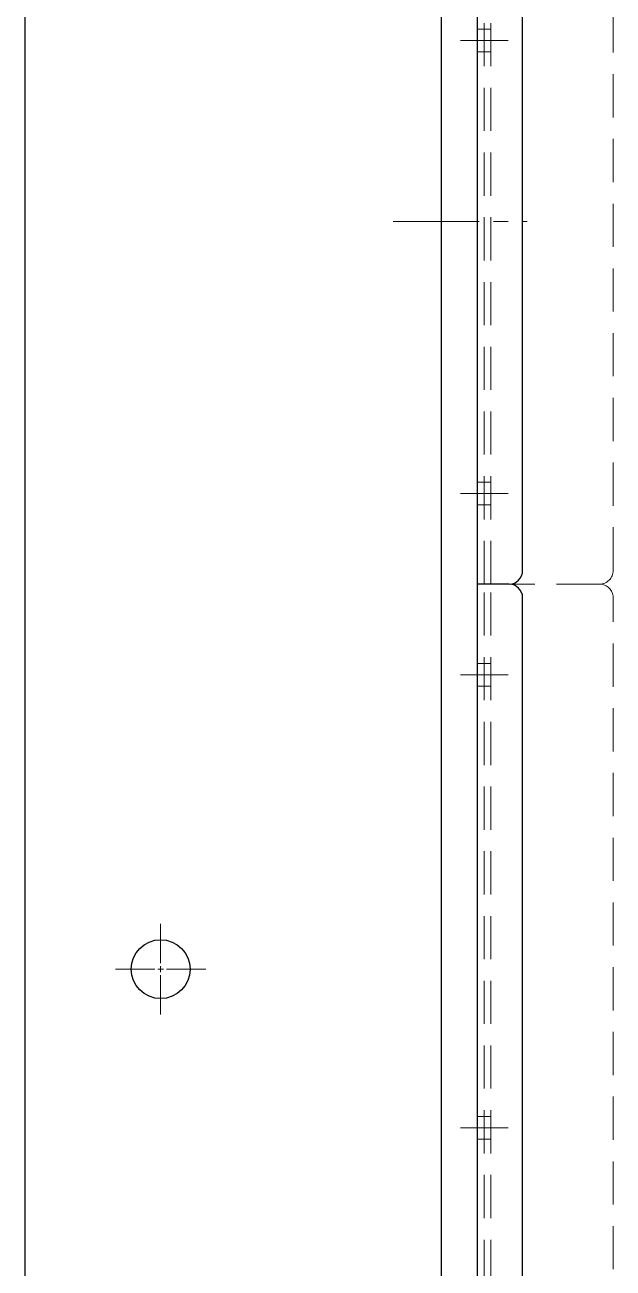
# Model space of a CAD drawing. Header units: millimetres. Extents: x 0 to 51411, y 0 to 16902.
# Drawn here: x 1445.7 to 1575.7, y 14234.9 to 14509.3 of the extents above; entities that cross this region are included whole.
import ezdxf

# ---------------------------------------------------------------- set-up
doc = ezdxf.new("R2010")
doc.units = ezdxf.units.MM
doc.linetypes.add('CENTER2', pattern=[28.575, 19.05, -3.175, 3.175, -3.175])
doc.linetypes.add('HIDDEN2', pattern=[4.7625, 3.175, -1.5875])
for name, color, linetype, lineweight in [('01_外形線', 7, 'Continuous', 25), ('03_かくれ線', 6, 'HIDDEN2', 13), ('04_中心線', 1, 'CENTER2', 9)]:
    doc.layers.add(name, color=color, linetype=linetype, lineweight=lineweight)

# ---------------------------------------------------------------- blocks, each defined once
blk = doc.blocks.new('*U1394')
at = {"layer": '04_中心線', "color": 0, "linetype": 'CENTER2', "transparency": 16777216}
for p, q in [((0, 1.3), (0, 10)), ((-10, 0), (-1.3, 0)), ((1.3, 0), (10, 0)), ((0, -10), (0, -1.3))]:
    blk.add_line(p, q, dxfattribs=at)
at = {"layer": '04_中心線', "color": 0, "linetype": 'Continuous', "transparency": 16777216}
for p, q in [((-0.65, 0), (0.65, 0)), ((0, -0.65), (0, 0.65))]:
    blk.add_line(p, q, dxfattribs=at)

msp = doc.modelspace()

# ---------------------------------------------------------------- linework, layer by layer
at = {"layer": '01_外形線'}
for p, q in [((1537.697, 15800.911), (1537.697, 13300.911)), ((1545.697, 14385.911), (1545.697, 14925.911)), ((1555.672, 14388.911), (1555.672, 14922.911)), ((1552.672, 14385.911), (1545.697, 14385.911)), ((1545.697, 13845.911), (1545.697, 14385.911)), ((1552.672, 14385.911), (1545.697, 14385.911)), ((1555.672, 13848.911), (1555.672, 14382.911))]:
    msp.add_line(p, q, dxfattribs=at)
msp.add_lwpolyline([(1445.697, 15800.911), (1445.697, 13300.911), (1545.697, 13300.911), (1545.697, 15800.911)], close=True, dxfattribs=at)
msp.add_circle((1475.697, 14300.911), 6.5, dxfattribs=at)
for centre, start, end in [((1552.672, 14388.911), 270, 0), ((1552.672, 14382.911), 0, 90)]:
    msp.add_arc(centre, 3, start, end, dxfattribs=at)
at = {"layer": '03_かくれ線', "ltscale": 3}
for p, q in [((1547.172, 14385.911), (1547.172, 14925.911)), ((1548.672, 14385.911), (1548.672, 14925.911)), ((1575.672, 14388.911), (1575.672, 14922.911)), ((1572.672, 14385.911), (1545.697, 14385.911)), ((1547.172, 13845.911), (1547.172, 14385.911)), ((1548.672, 13845.911), (1548.672, 14385.911)), ((1575.672, 13848.911), (1575.672, 14382.911))]:
    msp.add_line(p, q, dxfattribs=at)
at = {"layer": '03_かくれ線'}
for p, q in [((1548.697, 14508.411), (1545.697, 14508.411)), ((1548.697, 14503.411), (1545.697, 14503.411)), ((1548.697, 14408.411), (1545.697, 14408.411)), ((1548.697, 14403.411), (1545.697, 14403.411)), ((1548.697, 14368.411), (1545.697, 14368.411)), ((1548.697, 14363.411), (1545.697, 14363.411)), ((1548.697, 14268.411), (1545.697, 14268.411)), ((1548.697, 14263.411), (1545.697, 14263.411))]:
    msp.add_line(p, q, dxfattribs=at)
at = {"layer": '03_かくれ線', "ltscale": 3}
for centre, start, end in [((1572.672, 14388.911), 270, 0), ((1572.672, 14382.911), 0, 90)]:
    msp.add_arc(centre, 3, start, end, dxfattribs=at)
at = {"layer": '04_中心線'}
for p, q in [((1552.447, 14505.911), (1541.947, 14505.911)), ((1527.044, 14465.91), (1556.659, 14465.91)), ((1552.447, 14405.911), (1541.947, 14405.911)), ((1552.447, 14365.911), (1541.947, 14365.911)), ((1552.447, 14265.911), (1541.947, 14265.911))]:
    msp.add_line(p, q, dxfattribs=at)

# ---------------------------------------------------------------- block references
at = {"layer": '04_中心線', "linetype": 'CENTER2', "rotation": 270}
msp.add_blockref('*U1394', (1475.697, 14300.911), dxfattribs=at)

doc.saveas('drawing.dxf')
